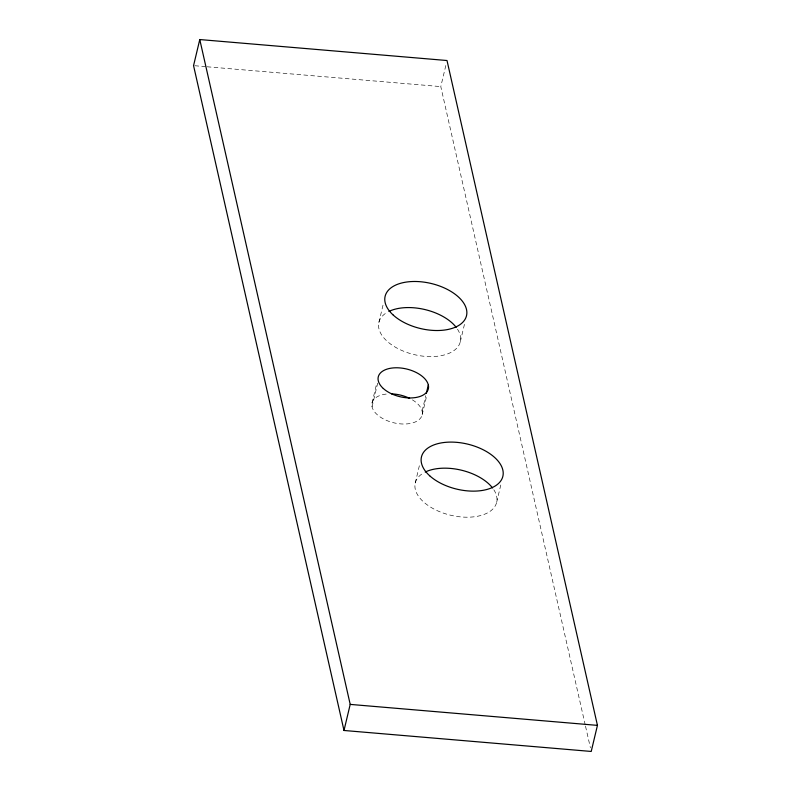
<?xml version="1.0" encoding="UTF-8"?>
<svg xmlns="http://www.w3.org/2000/svg" width="791" height="791" viewBox="0 0 791 791"><rect width="100%" height="100%" fill="white"/><g stroke="black" fill="none" stroke-linecap="round" stroke-linejoin="round"><path stroke-width="0.59" stroke-dasharray="3.96 2.97" d="M378.879 322.471L383.684 302.32M585.231 724.952L440.795 86.605L445.877 65.267M372.027 403.015L376.832 382.864M372.047 406.811L377.702 383.101M422.127 411.063L425.795 395.648M422.147 414.86L426.942 394.709M415.226 483.074L420.021 462.923M460.322 341.702L464.841 322.738M496.659 502.315L501.464 482.164M194.794 65.732L205.858 66.671M207.094 66.78L440.795 86.605M585.508 726.158L590.412 747.841M412.398 399.87A25.747 14.248 13.4 0 1 414.217 422.394A25.747 14.248 13.4 0 1 375.824 413.327A25.747 14.248 13.4 0 1 387.343 393.958M457.475 329.135A41.844 23.157 13.4 0 1 414.375 354.645A41.844 23.157 13.4 0 1 386.947 312.475M493.821 489.748A41.844 23.157 13.4 0 1 450.722 515.248A41.844 23.157 13.4 0 1 423.294 473.087"/><path stroke-width="1.19" d="M199.777 39.55L193.558 65.623L343.996 730.479L591.223 751.45L597.442 725.377L447.004 60.521L199.777 39.55L350.205 704.395L343.996 730.479M426.359 393.285L428.336 384.98M350.205 704.395L597.442 725.377M391.545 393.869A25.747 14.248 13.4 0 1 409.649 398.377M388.895 311.436A41.844 23.157 13.4 0 1 456.189 327.326M425.232 472.039A41.844 23.157 13.4 0 1 492.536 487.938M393.325 315.154A41.844 23.157 13.4 0 0 463.793 321.136A41.844 23.157 13.4 0 0 420.318 281.725A41.844 23.157 13.4 0 0 393.325 315.154M383.309 388.49A25.747 14.248 13.4 0 0 426.675 392.168A25.747 14.248 13.4 0 0 399.92 367.924A25.747 14.248 13.4 0 0 383.309 388.49M429.671 475.767A41.844 23.157 13.4 0 0 500.139 481.749A41.844 23.157 13.4 0 0 456.664 442.337A41.844 23.157 13.4 0 0 429.671 475.767"/></g></svg>
